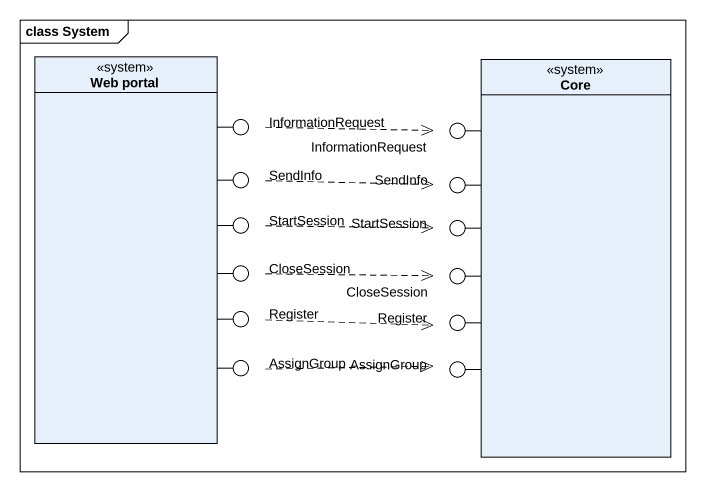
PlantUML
@startuml
mainframe class System
allowmixing
hide circle
hide empty members
class "Web portal" as Web_portal <<system>>
class Core <<system>>
() InformationRequest
() "InformationRequest" as InformationRequest_2
() SendInfo
() "SendInfo" as SendInfo_2
() StartSession
() "StartSession" as StartSession_2
() CloseSession
() "CloseSession" as CloseSession_2
() Register
() "Register" as Register_2
() AssignGroup
() "AssignGroup" as AssignGroup_2
Web_portal -up- InformationRequest
Core -up- InformationRequest_2
Web_portal -up- SendInfo
Core -up- SendInfo_2
Web_portal -right- StartSession
Core -left- StartSession_2
Web_portal -right- CloseSession
Core -left- CloseSession_2
Web_portal -right- Register
Core -left- Register_2
Web_portal -- AssignGroup
Core -- AssignGroup_2
InformationRequest .right.> InformationRequest_2
SendInfo .right.> SendInfo_2
StartSession .right.> StartSession_2
CloseSession .right.> CloseSession_2
Register .right.> Register_2
AssignGroup .right.> AssignGroup_2
@enduml
